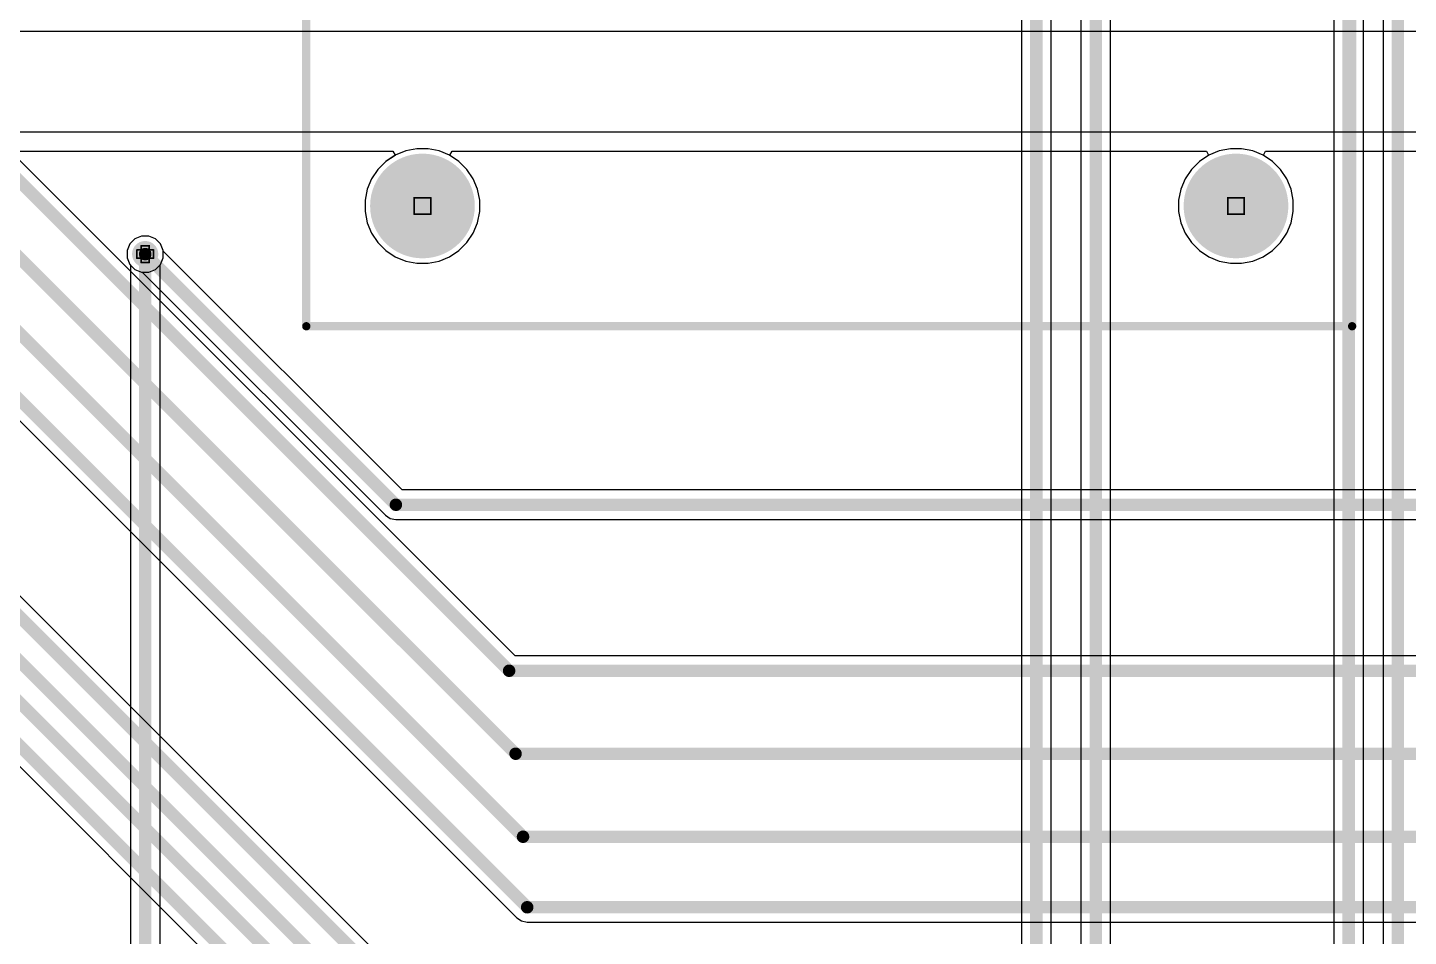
# Model space of a CAD drawing. Header units: inches. Extents: x -7 to 5163, y -3 to 5149.
# Drawn here: x 125.84 to 168.09, y 53.59 to 81.41 of the extents above; entities that cross this region are included whole.
import ezdxf

# ---------------------------------------------------------------- set-up
doc = ezdxf.new("R2010")
doc.units = ezdxf.units.IN
for name, color, linetype in [('Bottom Layer', 5, 'Continuous'), ('Bottom Solder', 6, 'Continuous'), ('Drill Drawing', 1, 'Continuous'), ('GND', 76, 'Continuous'), ('Multi-Layer', 9, 'Continuous'), ('Pad Holes', 156, 'Continuous'), ('PWR', 16, 'Continuous'), ('Top Layer', 1, 'Continuous'), ('Top Overlay', 2, 'Continuous'), ('Top Solder', 216, 'Continuous'), ('Via Holes', 16, 'Continuous')]:
    doc.layers.add(name, color=color, linetype=linetype)

msp = doc.modelspace()

# ---------------------------------------------------------------- hatches: boundary and pattern name
at = {"layer": 'Bottom Layer'}
h = msp.add_hatch(color=5, dxfattribs=at)
edge = h.paths.add_edge_path()
edge.add_arc((137.922, 75.946), 1.5, 0, 360)
h = msp.add_hatch(color=5, dxfattribs=at)
edge = h.paths.add_edge_path()
edge.add_arc((162.814, 75.946), 1.5, 0, 360)
h = msp.add_hatch(color=5, dxfattribs=at)
edge = h.paths.add_edge_path()
edge.add_arc((129.438, 74.473), 0.3, 0, 360)
at = {"layer": 'Bottom Solder'}
h = msp.add_hatch(color=6, dxfattribs=at)
edge = h.paths.add_edge_path()
edge.add_arc((137.922, 75.946), 1.602, 0, 360)
h = msp.add_hatch(color=6, dxfattribs=at)
edge = h.paths.add_edge_path()
edge.add_arc((162.814, 75.946), 1.602, 0, 360)
h = msp.add_hatch(color=6, dxfattribs=at)
edge = h.paths.add_edge_path()
edge.add_arc((129.438, 74.473), 0.402, 0, 360)
at = {"layer": 'GND'}
h = msp.add_hatch(color=76, dxfattribs=at)
edge = h.paths.add_edge_path()
edge.add_arc((137.922, 75.946), 1.5, 0, 360)
h = msp.add_hatch(color=76, dxfattribs=at)
edge = h.paths.add_edge_path()
edge.add_arc((162.814, 75.946), 1.5, 0, 360)
h = msp.add_hatch(color=76, dxfattribs=at)
edge = h.paths.add_edge_path()
edge.add_arc((129.438, 74.473), 0.3, 0, 360)
at = {"layer": 'Multi-Layer'}
h = msp.add_hatch(color=9, dxfattribs=at)
edge = h.paths.add_edge_path()
edge.add_arc((137.922, 75.946), 1.5, 0, 360)
h = msp.add_hatch(color=9, dxfattribs=at)
edge = h.paths.add_edge_path()
edge.add_arc((162.814, 75.946), 1.5, 0, 360)
at = {"layer": 'Pad Holes'}
h = msp.add_hatch(color=7, dxfattribs=at)
edge = h.paths.add_edge_path()
edge.add_arc((137.922, 75.946), 1.5, 0, 360)
h = msp.add_hatch(color=7, dxfattribs=at)
edge = h.paths.add_edge_path()
edge.add_arc((162.814, 75.946), 1.5, 0, 360)
at = {"layer": 'PWR'}
h = msp.add_hatch(color=16, dxfattribs=at)
edge = h.paths.add_edge_path()
edge.add_arc((137.922, 75.946), 1.5, 0, 360)
h = msp.add_hatch(color=16, dxfattribs=at)
edge = h.paths.add_edge_path()
edge.add_arc((162.814, 75.946), 1.5, 0, 360)
h = msp.add_hatch(color=16, dxfattribs=at)
edge = h.paths.add_edge_path()
edge.add_arc((129.438, 74.473), 0.3, 0, 360)
at = {"layer": 'Top Layer'}
h = msp.add_hatch(color=1, dxfattribs=at)
edge = h.paths.add_edge_path()
edge.add_arc((137.922, 75.946), 1.5, 0, 360)
h = msp.add_hatch(color=1, dxfattribs=at)
edge = h.paths.add_edge_path()
edge.add_arc((162.814, 75.946), 1.5, 0, 360)
h = msp.add_hatch(color=1, dxfattribs=at)
edge = h.paths.add_edge_path()
edge.add_arc((129.438, 74.473), 0.3, 0, 360)
at = {"layer": 'Top Solder'}
h = msp.add_hatch(color=216, dxfattribs=at)
edge = h.paths.add_edge_path()
edge.add_arc((137.922, 75.946), 1.602, 0, 360)
h = msp.add_hatch(color=216, dxfattribs=at)
edge = h.paths.add_edge_path()
edge.add_arc((162.814, 75.946), 1.602, 0, 360)
h = msp.add_hatch(color=216, dxfattribs=at)
edge = h.paths.add_edge_path()
edge.add_arc((129.438, 74.473), 0.402, 0, 360)
at = {"layer": 'Via Holes'}
h = msp.add_hatch(color=7, dxfattribs=at)
edge = h.paths.add_edge_path()
edge.add_arc((129.438, 74.473), 0.15, 0, 360)

# ---------------------------------------------------------------- linework, layer by layer
at = {"layer": 'Bottom Layer'}
for p, q in [((167.314, 105.932), (167.314, 36.652)), ((165.808, 104.579), (165.808, 35.287)), ((166.715, 35.475), (166.715, 104.767)), ((158.069, 103.088), (158.069, 40.486)), ((158.976, 40.674), (158.976, 103.275)), ((156.252, 102.011), (156.252, 39.763)), ((157.159, 39.951), (157.159, 102.199)), ((137.091, 77.5), (136.804, 77.308)), ((137.41, 77.633), (137.091, 77.5)), ((137.749, 77.7), (137.41, 77.633)), ((138.095, 77.7), (137.749, 77.7)), ((138.434, 77.633), (138.095, 77.7)), ((138.753, 77.5), (138.434, 77.633)), ((139.04, 77.308), (138.753, 77.5)), ((161.983, 77.5), (161.696, 77.308)), ((162.302, 77.633), (161.983, 77.5)), ((162.641, 77.7), (162.302, 77.633)), ((162.987, 77.7), (162.641, 77.7)), ((163.326, 77.633), (162.987, 77.7)), ((163.645, 77.5), (163.326, 77.633)), ((163.932, 77.308), (163.645, 77.5)), ((136.56, 77.064), (136.368, 76.777)), ((136.804, 77.308), (136.56, 77.064)), ((139.284, 77.064), (139.04, 77.308)), ((139.476, 76.777), (139.284, 77.064)), ((161.452, 77.064), (161.26, 76.777)), ((161.696, 77.308), (161.452, 77.064)), ((164.176, 77.064), (163.932, 77.308)), ((164.368, 76.777), (164.176, 77.064)), ((136.368, 76.777), (136.235, 76.458)), ((139.609, 76.458), (139.476, 76.777)), ((161.26, 76.777), (161.127, 76.458)), ((164.501, 76.458), (164.368, 76.777)), ((136.235, 76.458), (136.168, 76.119)), ((136.168, 76.119), (136.168, 75.773)), ((139.676, 76.119), (139.609, 76.458)), ((139.676, 75.773), (139.676, 76.119)), ((161.127, 76.458), (161.06, 76.119)), ((161.06, 76.119), (161.06, 75.773)), ((164.568, 76.119), (164.501, 76.458)), ((164.568, 75.773), (164.568, 76.119)), ((136.168, 75.773), (136.235, 75.434)), ((139.609, 75.434), (139.676, 75.773)), ((161.06, 75.773), (161.127, 75.434)), ((164.501, 75.434), (164.568, 75.773)), ((136.235, 75.434), (136.368, 75.115)), ((139.476, 75.115), (139.609, 75.434)), ((161.127, 75.434), (161.26, 75.115)), ((164.368, 75.115), (164.501, 75.434)), ((128.969, 74.787), (128.884, 74.583)), ((129.125, 74.942), (128.969, 74.787)), ((129.328, 75.027), (129.125, 74.942)), ((129.549, 75.027), (129.328, 75.027)), ((129.752, 74.942), (129.549, 75.027)), ((129.908, 74.787), (129.752, 74.942)), ((129.992, 74.583), (129.908, 74.787)), ((136.368, 75.115), (136.56, 74.828)), ((136.56, 74.828), (136.804, 74.584)), ((139.04, 74.584), (139.284, 74.828)), ((139.284, 74.828), (139.476, 75.115)), ((161.26, 75.115), (161.452, 74.828)), ((161.452, 74.828), (161.696, 74.584)), ((163.932, 74.584), (164.176, 74.828)), ((164.176, 74.828), (164.368, 75.115)), ((128.884, 74.583), (128.884, 74.363)), ((128.884, 74.363), (128.969, 74.159)), ((129.908, 74.159), (129.992, 74.363)), ((129.992, 74.363), (129.992, 74.583)), ((136.804, 74.584), (137.091, 74.392)), ((137.091, 74.392), (137.41, 74.259)), ((138.434, 74.259), (138.753, 74.392)), ((138.753, 74.392), (139.04, 74.584)), ((161.696, 74.584), (161.983, 74.392)), ((161.983, 74.392), (162.302, 74.259)), ((163.326, 74.259), (163.645, 74.392)), ((163.645, 74.392), (163.932, 74.584)), ((128.969, 74.159), (128.985, 74.143)), ((128.985, 74.143), (128.985, 43.312)), ((129.892, 74.143), (129.908, 74.159)), ((129.892, 43.312), (129.892, 74.143)), ((137.41, 74.259), (137.749, 74.192)), ((137.749, 74.192), (138.095, 74.192)), ((138.095, 74.192), (138.434, 74.259)), ((162.302, 74.259), (162.641, 74.192)), ((162.641, 74.192), (162.987, 74.192)), ((162.987, 74.192), (163.326, 74.259))]:
    msp.add_line(p, q, dxfattribs=at)
for points in [[(167.767, 36.322, 0.381, 0.381, 0), (167.767, 106.119, 0.381, 0.381, 0)], [(166.262, 35.287, 0.381, 0.381, 0), (166.262, 104.767, 0.381, 0.381, 0)], [(158.523, 40.486, 0.381, 0.381, 0), (158.523, 103.275, 0.381, 0.381, 0)], [(156.706, 39.763, 0.381, 0.381, 0), (156.706, 102.199, 0.381, 0.381, 0)], [(129.438, 42.982, 0.381, 0.381, 0), (129.438, 74.473, 0.381, 0.381, 0)]]:
    msp.add_lwpolyline(points, format="xyseb", dxfattribs=at)
msp.add_lwpolyline([(129.343, 74.473, 0.191, 0.191, 1), (129.534, 74.473, 0.191, 0.191, 1)], format="xyseb", close=True, dxfattribs=at)
at = {"layer": 'Drill Drawing'}
for points in [[(137.668, 76.2, 0.0508, 0.0508, 0), (138.176, 76.2, 0.0508, 0.0508, 0)], [(137.668, 75.692, 0.0508, 0.0508, 0), (137.668, 76.2, 0.0508, 0.0508, 0)], [(138.176, 75.692, 0.0508, 0.0508, 0), (138.176, 76.2, 0.0508, 0.0508, 0)], [(162.56, 76.2, 0.0508, 0.0508, 0), (163.068, 76.2, 0.0508, 0.0508, 0)], [(162.56, 75.692, 0.0508, 0.0508, 0), (162.56, 76.2, 0.0508, 0.0508, 0)], [(163.068, 75.692, 0.0508, 0.0508, 0), (163.068, 76.2, 0.0508, 0.0508, 0)], [(137.668, 75.692, 0.0508, 0.0508, 0), (138.176, 75.692, 0.0508, 0.0508, 0)], [(162.56, 75.692, 0.0508, 0.0508, 0), (163.068, 75.692, 0.0508, 0.0508, 0)], [(129.184, 74.346, 0.0508, 0.0508, 0), (129.184, 74.6, 0.0508, 0.0508, 0)], [(129.184, 74.6, 0.0508, 0.0508, 0), (129.311, 74.6, 0.0508, 0.0508, 0)], [(129.184, 74.346, 0.0508, 0.0508, 0), (129.311, 74.346, 0.0508, 0.0508, 0)], [(129.286, 74.397, 0.0508, 0.0508, 0), (129.286, 74.549, 0.0508, 0.0508, 0)], [(129.286, 74.549, 0.0508, 0.0508, 0), (129.362, 74.549, 0.0508, 0.0508, 0)], [(129.286, 74.397, 0.0508, 0.0508, 0), (129.362, 74.397, 0.0508, 0.0508, 0)], [(129.311, 74.6, 0.0508, 0.0508, 0), (129.311, 74.727, 0.0508, 0.0508, 0)], [(129.311, 74.727, 0.0508, 0.0508, 0), (129.565, 74.727, 0.0508, 0.0508, 0)], [(129.311, 74.219, 0.0508, 0.0508, 0), (129.311, 74.346, 0.0508, 0.0508, 0)], [(129.362, 74.549, 0.0508, 0.0508, 0), (129.362, 74.625, 0.0508, 0.0508, 0)], [(129.362, 74.625, 0.0508, 0.0508, 0), (129.515, 74.625, 0.0508, 0.0508, 0)], [(129.362, 74.32, 0.0508, 0.0508, 0), (129.362, 74.397, 0.0508, 0.0508, 0)], [(129.515, 74.549, 0.0508, 0.0508, 0), (129.515, 74.625, 0.0508, 0.0508, 0)], [(129.515, 74.549, 0.0508, 0.0508, 0), (129.591, 74.549, 0.0508, 0.0508, 0)], [(129.515, 74.397, 0.0508, 0.0508, 0), (129.591, 74.397, 0.0508, 0.0508, 0)], [(129.515, 74.32, 0.0508, 0.0508, 0), (129.515, 74.397, 0.0508, 0.0508, 0)], [(129.565, 74.6, 0.0508, 0.0508, 0), (129.565, 74.727, 0.0508, 0.0508, 0)], [(129.565, 74.6, 0.0508, 0.0508, 0), (129.692, 74.6, 0.0508, 0.0508, 0)], [(129.565, 74.346, 0.0508, 0.0508, 0), (129.692, 74.346, 0.0508, 0.0508, 0)], [(129.565, 74.219, 0.0508, 0.0508, 0), (129.565, 74.346, 0.0508, 0.0508, 0)], [(129.591, 74.397, 0.0508, 0.0508, 0), (129.591, 74.549, 0.0508, 0.0508, 0)], [(129.692, 74.346, 0.0508, 0.0508, 0), (129.692, 74.6, 0.0508, 0.0508, 0)], [(129.311, 74.219, 0.0508, 0.0508, 0), (129.565, 74.219, 0.0508, 0.0508, 0)], [(129.362, 74.32, 0.0508, 0.0508, 0), (129.515, 74.32, 0.0508, 0.0508, 0)]]:
    msp.add_lwpolyline(points, format="xyseb", dxfattribs=at)
for points in [[(137.655, 76.2, 0.0254, 0.0254, 1), (137.681, 76.2, 0.0254, 0.0254, 1)], [(137.655, 76.2, 0.0254, 0.0254, 1), (137.681, 76.2, 0.0254, 0.0254, 1)], [(138.163, 76.2, 0.0254, 0.0254, 1), (138.189, 76.2, 0.0254, 0.0254, 1)], [(138.163, 76.2, 0.0254, 0.0254, 1), (138.189, 76.2, 0.0254, 0.0254, 1)], [(162.547, 76.2, 0.0254, 0.0254, 1), (162.573, 76.2, 0.0254, 0.0254, 1)], [(162.547, 76.2, 0.0254, 0.0254, 1), (162.573, 76.2, 0.0254, 0.0254, 1)], [(163.055, 76.2, 0.0254, 0.0254, 1), (163.081, 76.2, 0.0254, 0.0254, 1)], [(163.055, 76.2, 0.0254, 0.0254, 1), (163.081, 76.2, 0.0254, 0.0254, 1)], [(137.655, 75.692, 0.0254, 0.0254, 1), (137.681, 75.692, 0.0254, 0.0254, 1)], [(137.655, 75.692, 0.0254, 0.0254, 1), (137.681, 75.692, 0.0254, 0.0254, 1)], [(138.163, 75.692, 0.0254, 0.0254, 1), (138.189, 75.692, 0.0254, 0.0254, 1)], [(138.163, 75.692, 0.0254, 0.0254, 1), (138.189, 75.692, 0.0254, 0.0254, 1)], [(162.547, 75.692, 0.0254, 0.0254, 1), (162.573, 75.692, 0.0254, 0.0254, 1)], [(162.547, 75.692, 0.0254, 0.0254, 1), (162.573, 75.692, 0.0254, 0.0254, 1)], [(163.055, 75.692, 0.0254, 0.0254, 1), (163.081, 75.692, 0.0254, 0.0254, 1)], [(163.055, 75.692, 0.0254, 0.0254, 1), (163.081, 75.692, 0.0254, 0.0254, 1)], [(129.172, 74.6, 0.0254, 0.0254, 1), (129.197, 74.6, 0.0254, 0.0254, 1)], [(129.172, 74.6, 0.0254, 0.0254, 1), (129.197, 74.6, 0.0254, 0.0254, 1)], [(129.172, 74.346, 0.0254, 0.0254, 1), (129.197, 74.346, 0.0254, 0.0254, 1)], [(129.172, 74.346, 0.0254, 0.0254, 1), (129.197, 74.346, 0.0254, 0.0254, 1)], [(129.273, 74.549, 0.0254, 0.0254, 1), (129.299, 74.549, 0.0254, 0.0254, 1)], [(129.273, 74.549, 0.0254, 0.0254, 1), (129.299, 74.549, 0.0254, 0.0254, 1)], [(129.273, 74.397, 0.0254, 0.0254, 1), (129.299, 74.397, 0.0254, 0.0254, 1)], [(129.273, 74.397, 0.0254, 0.0254, 1), (129.299, 74.397, 0.0254, 0.0254, 1)], [(129.299, 74.727, 0.0254, 0.0254, 1), (129.324, 74.727, 0.0254, 0.0254, 1)], [(129.299, 74.727, 0.0254, 0.0254, 1), (129.324, 74.727, 0.0254, 0.0254, 1)], [(129.299, 74.6, 0.0254, 0.0254, 1), (129.324, 74.6, 0.0254, 0.0254, 1)], [(129.299, 74.6, 0.0254, 0.0254, 1), (129.324, 74.6, 0.0254, 0.0254, 1)], [(129.299, 74.346, 0.0254, 0.0254, 1), (129.324, 74.346, 0.0254, 0.0254, 1)], [(129.299, 74.346, 0.0254, 0.0254, 1), (129.324, 74.346, 0.0254, 0.0254, 1)], [(129.35, 74.625, 0.0254, 0.0254, 1), (129.375, 74.625, 0.0254, 0.0254, 1)], [(129.35, 74.625, 0.0254, 0.0254, 1), (129.375, 74.625, 0.0254, 0.0254, 1)], [(129.35, 74.549, 0.0254, 0.0254, 1), (129.375, 74.549, 0.0254, 0.0254, 1)], [(129.35, 74.549, 0.0254, 0.0254, 1), (129.375, 74.549, 0.0254, 0.0254, 1)], [(129.35, 74.397, 0.0254, 0.0254, 1), (129.375, 74.397, 0.0254, 0.0254, 1)], [(129.35, 74.397, 0.0254, 0.0254, 1), (129.375, 74.397, 0.0254, 0.0254, 1)], [(129.502, 74.625, 0.0254, 0.0254, 1), (129.527, 74.625, 0.0254, 0.0254, 1)], [(129.502, 74.625, 0.0254, 0.0254, 1), (129.527, 74.625, 0.0254, 0.0254, 1)], [(129.502, 74.549, 0.0254, 0.0254, 1), (129.527, 74.549, 0.0254, 0.0254, 1)], [(129.502, 74.549, 0.0254, 0.0254, 1), (129.527, 74.549, 0.0254, 0.0254, 1)], [(129.502, 74.397, 0.0254, 0.0254, 1), (129.527, 74.397, 0.0254, 0.0254, 1)], [(129.502, 74.397, 0.0254, 0.0254, 1), (129.527, 74.397, 0.0254, 0.0254, 1)], [(129.553, 74.727, 0.0254, 0.0254, 1), (129.578, 74.727, 0.0254, 0.0254, 1)], [(129.553, 74.727, 0.0254, 0.0254, 1), (129.578, 74.727, 0.0254, 0.0254, 1)], [(129.553, 74.6, 0.0254, 0.0254, 1), (129.578, 74.6, 0.0254, 0.0254, 1)], [(129.553, 74.6, 0.0254, 0.0254, 1), (129.578, 74.6, 0.0254, 0.0254, 1)], [(129.553, 74.346, 0.0254, 0.0254, 1), (129.578, 74.346, 0.0254, 0.0254, 1)], [(129.553, 74.346, 0.0254, 0.0254, 1), (129.578, 74.346, 0.0254, 0.0254, 1)], [(129.578, 74.549, 0.0254, 0.0254, 1), (129.603, 74.549, 0.0254, 0.0254, 1)], [(129.578, 74.549, 0.0254, 0.0254, 1), (129.603, 74.549, 0.0254, 0.0254, 1)], [(129.578, 74.397, 0.0254, 0.0254, 1), (129.603, 74.397, 0.0254, 0.0254, 1)], [(129.578, 74.397, 0.0254, 0.0254, 1), (129.603, 74.397, 0.0254, 0.0254, 1)], [(129.68, 74.6, 0.0254, 0.0254, 1), (129.705, 74.6, 0.0254, 0.0254, 1)], [(129.68, 74.6, 0.0254, 0.0254, 1), (129.705, 74.6, 0.0254, 0.0254, 1)], [(129.68, 74.346, 0.0254, 0.0254, 1), (129.705, 74.346, 0.0254, 0.0254, 1)], [(129.68, 74.346, 0.0254, 0.0254, 1), (129.705, 74.346, 0.0254, 0.0254, 1)], [(129.299, 74.219, 0.0254, 0.0254, 1), (129.324, 74.219, 0.0254, 0.0254, 1)], [(129.299, 74.219, 0.0254, 0.0254, 1), (129.324, 74.219, 0.0254, 0.0254, 1)], [(129.35, 74.32, 0.0254, 0.0254, 1), (129.375, 74.32, 0.0254, 0.0254, 1)], [(129.35, 74.32, 0.0254, 0.0254, 1), (129.375, 74.32, 0.0254, 0.0254, 1)], [(129.502, 74.32, 0.0254, 0.0254, 1), (129.527, 74.32, 0.0254, 0.0254, 1)], [(129.502, 74.32, 0.0254, 0.0254, 1), (129.527, 74.32, 0.0254, 0.0254, 1)], [(129.553, 74.219, 0.0254, 0.0254, 1), (129.578, 74.219, 0.0254, 0.0254, 1)], [(129.553, 74.219, 0.0254, 0.0254, 1), (129.578, 74.219, 0.0254, 0.0254, 1)]]:
    msp.add_lwpolyline(points, format="xyseb", close=True, dxfattribs=at)
at = {"layer": 'GND'}
for p, q in [((137.091, 77.5), (136.804, 77.308)), ((137.41, 77.633), (137.091, 77.5)), ((137.749, 77.7), (137.41, 77.633)), ((138.095, 77.7), (137.749, 77.7)), ((138.434, 77.633), (138.095, 77.7)), ((138.753, 77.5), (138.434, 77.633)), ((139.04, 77.308), (138.753, 77.5)), ((161.983, 77.5), (161.696, 77.308)), ((162.302, 77.633), (161.983, 77.5)), ((162.641, 77.7), (162.302, 77.633)), ((162.987, 77.7), (162.641, 77.7)), ((163.326, 77.633), (162.987, 77.7)), ((163.645, 77.5), (163.326, 77.633)), ((163.932, 77.308), (163.645, 77.5)), ((136.56, 77.064), (136.368, 76.777)), ((136.804, 77.308), (136.56, 77.064)), ((139.284, 77.064), (139.04, 77.308)), ((139.476, 76.777), (139.284, 77.064)), ((161.452, 77.064), (161.26, 76.777)), ((161.696, 77.308), (161.452, 77.064)), ((164.176, 77.064), (163.932, 77.308)), ((164.368, 76.777), (164.176, 77.064)), ((136.368, 76.777), (136.235, 76.458)), ((139.609, 76.458), (139.476, 76.777)), ((161.26, 76.777), (161.127, 76.458)), ((164.501, 76.458), (164.368, 76.777)), ((136.235, 76.458), (136.168, 76.119)), ((136.168, 76.119), (136.168, 75.773)), ((139.676, 76.119), (139.609, 76.458)), ((139.676, 75.773), (139.676, 76.119)), ((161.127, 76.458), (161.06, 76.119)), ((161.06, 76.119), (161.06, 75.773)), ((164.568, 76.119), (164.501, 76.458)), ((164.568, 75.773), (164.568, 76.119)), ((136.168, 75.773), (136.235, 75.434)), ((139.609, 75.434), (139.676, 75.773)), ((161.06, 75.773), (161.127, 75.434)), ((164.501, 75.434), (164.568, 75.773)), ((136.235, 75.434), (136.368, 75.115)), ((139.476, 75.115), (139.609, 75.434)), ((161.127, 75.434), (161.26, 75.115)), ((164.368, 75.115), (164.501, 75.434)), ((128.969, 74.787), (128.884, 74.583)), ((129.125, 74.942), (128.969, 74.787)), ((129.328, 75.027), (129.125, 74.942)), ((129.549, 75.027), (129.328, 75.027)), ((129.752, 74.942), (129.549, 75.027)), ((129.908, 74.787), (129.752, 74.942)), ((129.992, 74.583), (129.908, 74.787)), ((136.368, 75.115), (136.56, 74.828)), ((136.56, 74.828), (136.804, 74.584)), ((139.04, 74.584), (139.284, 74.828)), ((139.284, 74.828), (139.476, 75.115)), ((161.26, 75.115), (161.452, 74.828)), ((161.452, 74.828), (161.696, 74.584)), ((163.932, 74.584), (164.176, 74.828)), ((164.176, 74.828), (164.368, 75.115)), ((128.884, 74.583), (128.884, 74.363)), ((128.884, 74.363), (128.969, 74.159)), ((129.908, 74.159), (129.992, 74.363)), ((129.992, 74.363), (129.992, 74.583)), ((136.804, 74.584), (137.091, 74.392)), ((137.091, 74.392), (137.41, 74.259)), ((138.434, 74.259), (138.753, 74.392)), ((138.753, 74.392), (139.04, 74.584)), ((161.696, 74.584), (161.983, 74.392)), ((161.983, 74.392), (162.302, 74.259)), ((163.326, 74.259), (163.645, 74.392)), ((163.645, 74.392), (163.932, 74.584)), ((128.969, 74.159), (129.125, 74.003)), ((129.125, 74.003), (129.328, 73.919)), ((129.549, 73.919), (129.752, 74.003)), ((129.752, 74.003), (129.908, 74.159)), ((137.41, 74.259), (137.749, 74.192)), ((137.749, 74.192), (138.095, 74.192)), ((138.095, 74.192), (138.434, 74.259)), ((162.302, 74.259), (162.641, 74.192)), ((162.641, 74.192), (162.987, 74.192)), ((162.987, 74.192), (163.326, 74.259)), ((129.328, 73.919), (129.549, 73.919))]:
    msp.add_line(p, q, dxfattribs=at)
at = {"layer": 'PWR'}
for p, q in [((185.598, 78.207), (91.063, 78.207)), ((91.063, 77.622), (137.015, 77.622)), ((137.084, 77.495), (136.804, 77.308)), ((137.015, 77.622), (137.085, 77.503)), ((137.085, 77.503), (137.084, 77.495)), ((138.759, 77.503), (138.829, 77.622)), ((138.76, 77.495), (138.759, 77.503)), ((139.04, 77.308), (138.76, 77.495)), ((138.829, 77.622), (161.907, 77.622)), ((161.976, 77.495), (161.696, 77.308)), ((161.907, 77.622), (161.977, 77.503)), ((161.977, 77.503), (161.976, 77.495)), ((163.651, 77.503), (163.721, 77.622)), ((163.652, 77.495), (163.651, 77.503)), ((163.932, 77.308), (163.652, 77.495)), ((163.721, 77.622), (184.912, 77.622)), ((136.56, 77.064), (136.368, 76.777)), ((136.804, 77.308), (136.56, 77.064)), ((139.284, 77.064), (139.04, 77.308)), ((139.476, 76.777), (139.284, 77.064)), ((161.452, 77.064), (161.26, 76.777)), ((161.696, 77.308), (161.452, 77.064)), ((164.176, 77.064), (163.932, 77.308)), ((164.368, 76.777), (164.176, 77.064)), ((136.368, 76.777), (136.235, 76.458)), ((139.609, 76.458), (139.476, 76.777)), ((161.26, 76.777), (161.127, 76.458)), ((164.501, 76.458), (164.368, 76.777)), ((136.235, 76.458), (136.168, 76.119)), ((136.168, 76.119), (136.168, 75.773)), ((139.676, 76.119), (139.609, 76.458)), ((139.676, 75.773), (139.676, 76.119)), ((161.127, 76.458), (161.06, 76.119)), ((161.06, 76.119), (161.06, 75.773)), ((164.568, 76.119), (164.501, 76.458)), ((164.568, 75.773), (164.568, 76.119)), ((136.168, 75.773), (136.235, 75.434)), ((139.609, 75.434), (139.676, 75.773)), ((161.06, 75.773), (161.127, 75.434)), ((164.501, 75.434), (164.568, 75.773)), ((136.235, 75.434), (136.368, 75.115)), ((139.476, 75.115), (139.609, 75.434)), ((161.127, 75.434), (161.26, 75.115)), ((164.368, 75.115), (164.501, 75.434)), ((128.969, 74.787), (128.884, 74.583)), ((129.125, 74.942), (128.969, 74.787)), ((129.328, 75.027), (129.125, 74.942)), ((129.549, 75.027), (129.328, 75.027)), ((129.752, 74.942), (129.549, 75.027)), ((129.908, 74.787), (129.752, 74.942)), ((129.992, 74.583), (129.908, 74.787)), ((136.368, 75.115), (136.56, 74.828)), ((136.56, 74.828), (136.804, 74.584)), ((139.04, 74.584), (139.284, 74.828)), ((139.284, 74.828), (139.476, 75.115)), ((161.26, 75.115), (161.452, 74.828)), ((161.452, 74.828), (161.696, 74.584)), ((163.932, 74.584), (164.176, 74.828)), ((164.176, 74.828), (164.368, 75.115)), ((128.884, 74.583), (128.884, 74.363)), ((128.884, 74.363), (128.969, 74.159)), ((129.908, 74.159), (129.992, 74.363)), ((129.992, 74.363), (129.992, 74.583)), ((136.804, 74.584), (137.091, 74.392)), ((137.091, 74.392), (137.41, 74.259)), ((138.434, 74.259), (138.753, 74.392)), ((138.753, 74.392), (139.04, 74.584)), ((161.696, 74.584), (161.983, 74.392)), ((161.983, 74.392), (162.302, 74.259)), ((163.326, 74.259), (163.645, 74.392)), ((163.645, 74.392), (163.932, 74.584)), ((128.969, 74.159), (129.125, 74.003)), ((129.125, 74.003), (129.328, 73.919)), ((129.549, 73.919), (129.752, 74.003)), ((129.752, 74.003), (129.908, 74.159)), ((137.41, 74.259), (137.749, 74.192)), ((137.749, 74.192), (138.095, 74.192)), ((138.095, 74.192), (138.434, 74.259)), ((162.302, 74.259), (162.641, 74.192)), ((162.641, 74.192), (162.987, 74.192)), ((162.987, 74.192), (163.326, 74.259)), ((129.328, 73.919), (129.549, 73.919))]:
    msp.add_line(p, q, dxfattribs=at)
at = {"layer": 'Top Layer'}
for p, q in [((83.826, 81.301), (184.585, 81.301)), ((140.761, 62.175), (122.769, 80.168)), ((137.091, 77.5), (136.804, 77.308)), ((137.41, 77.633), (137.091, 77.5)), ((137.749, 77.7), (137.41, 77.633)), ((138.095, 77.7), (137.749, 77.7)), ((138.434, 77.633), (138.095, 77.7)), ((138.753, 77.5), (138.434, 77.633)), ((139.04, 77.308), (138.753, 77.5)), ((161.983, 77.5), (161.696, 77.308)), ((162.302, 77.633), (161.983, 77.5)), ((162.641, 77.7), (162.302, 77.633)), ((162.987, 77.7), (162.641, 77.7)), ((163.326, 77.633), (162.987, 77.7)), ((163.645, 77.5), (163.326, 77.633)), ((163.932, 77.308), (163.645, 77.5)), ((136.56, 77.064), (136.368, 76.777)), ((136.804, 77.308), (136.56, 77.064)), ((139.284, 77.064), (139.04, 77.308)), ((139.476, 76.777), (139.284, 77.064)), ((161.452, 77.064), (161.26, 76.777)), ((161.696, 77.308), (161.452, 77.064)), ((164.176, 77.064), (163.932, 77.308)), ((164.368, 76.777), (164.176, 77.064)), ((136.368, 76.777), (136.235, 76.458)), ((139.609, 76.458), (139.476, 76.777)), ((161.26, 76.777), (161.127, 76.458)), ((164.501, 76.458), (164.368, 76.777)), ((136.235, 76.458), (136.168, 76.119)), ((136.168, 76.119), (136.168, 75.773)), ((139.676, 76.119), (139.609, 76.458)), ((139.676, 75.773), (139.676, 76.119)), ((161.127, 76.458), (161.06, 76.119)), ((161.06, 76.119), (161.06, 75.773)), ((164.568, 76.119), (164.501, 76.458)), ((164.568, 75.773), (164.568, 76.119)), ((136.168, 75.773), (136.235, 75.434)), ((139.609, 75.434), (139.676, 75.773)), ((161.06, 75.773), (161.127, 75.434)), ((164.501, 75.434), (164.568, 75.773)), ((136.235, 75.434), (136.368, 75.115)), ((139.476, 75.115), (139.609, 75.434)), ((161.127, 75.434), (161.26, 75.115)), ((164.368, 75.115), (164.501, 75.434)), ((120.051, 74.918), (140.806, 54.163)), ((128.969, 74.787), (128.884, 74.583)), ((129.125, 74.942), (128.969, 74.787)), ((129.328, 75.027), (129.125, 74.942)), ((129.549, 75.027), (129.328, 75.027)), ((129.752, 74.942), (129.549, 75.027)), ((129.908, 74.787), (129.752, 74.942)), ((129.992, 74.583), (129.908, 74.787)), ((136.368, 75.115), (136.56, 74.828)), ((136.56, 74.828), (136.804, 74.584)), ((139.04, 74.584), (139.284, 74.828)), ((139.284, 74.828), (139.476, 75.115)), ((161.26, 75.115), (161.452, 74.828)), ((161.452, 74.828), (161.696, 74.584)), ((163.932, 74.584), (164.176, 74.828)), ((164.176, 74.828), (164.368, 75.115)), ((128.884, 74.583), (128.884, 74.363)), ((128.884, 74.363), (128.969, 74.159)), ((129.992, 74.56), (129.992, 74.583)), ((137.297, 67.255), (129.992, 74.56)), ((136.804, 74.584), (137.091, 74.392)), ((137.091, 74.392), (137.41, 74.259)), ((138.434, 74.259), (138.753, 74.392)), ((138.753, 74.392), (139.04, 74.584)), ((161.696, 74.584), (161.983, 74.392)), ((161.983, 74.392), (162.302, 74.259)), ((163.326, 74.259), (163.645, 74.392)), ((163.645, 74.392), (163.932, 74.584)), ((128.969, 74.159), (129.125, 74.003)), ((129.125, 74.003), (129.328, 73.919)), ((137.41, 74.259), (137.749, 74.192)), ((137.749, 74.192), (138.095, 74.192)), ((138.095, 74.192), (138.434, 74.259)), ((162.302, 74.259), (162.641, 74.192)), ((162.641, 74.192), (162.987, 74.192)), ((162.987, 74.192), (163.326, 74.259)), ((129.328, 73.919), (129.351, 73.919)), ((129.351, 73.919), (136.789, 66.482)), ((178.189, 67.255), (137.297, 67.255)), ((138.622, 50.995), (123.284, 66.333)), ((136.789, 66.482), (136.936, 66.383)), ((136.936, 66.383), (137.109, 66.349)), ((137.109, 66.349), (137.109, 66.349)), ((137.109, 66.349), (178.189, 66.349)), ((121.169, 63.218), (136.431, 47.956)), ((178.189, 62.175), (140.761, 62.175)), ((140.806, 54.163), (140.806, 54.163)), ((140.806, 54.163), (140.953, 54.064)), ((140.953, 54.064), (141.127, 54.03)), ((141.127, 54.03), (174.717, 54.03))]:
    msp.add_line(p, q, dxfattribs=at)
for points in [[(122.448, 79.847, 0.381, 0.381, 0), (140.573, 61.722, 0.381, 0.381, 0)], [(121.61, 78.343, 0.381, 0.381, 0), (140.771, 59.182, 0.381, 0.381, 0)], [(120.767, 76.875, 0.381, 0.381, 0), (141, 56.642, 0.381, 0.381, 0)], [(120.239, 75.371, 0.381, 0.381, 0), (141.127, 54.483, 0.381, 0.381, 0)], [(129.438, 74.473, 0.381, 0.381, 0), (137.109, 66.802, 0.381, 0.381, 0)], [(137.109, 66.802, 0.381, 0.381, 0), (180.442, 66.802, 0.381, 0.381, 0)], [(122.963, 66.012, 0.381, 0.381, 0), (138.434, 50.542, 0.381, 0.381, 0)], [(122.355, 65.254, 0.381, 0.381, 0), (137.833, 49.776, 0.381, 0.381, 0)], [(121.889, 64.459, 0.381, 0.381, 0), (137.315, 49.032, 0.381, 0.381, 0)], [(121.357, 63.671, 0.381, 0.381, 0), (136.751, 48.276, 0.381, 0.381, 0)], [(140.573, 61.722, 0.381, 0.381, 0), (180.442, 61.722, 0.381, 0.381, 0)], [(140.771, 59.182, 0.381, 0.381, 0), (180.442, 59.182, 0.381, 0.381, 0)], [(141, 56.642, 0.381, 0.381, 0), (180.442, 56.642, 0.381, 0.381, 0)], [(141.127, 54.483, 0.381, 0.381, 0), (174.904, 54.483, 0.381, 0.381, 0)]]:
    msp.add_lwpolyline(points, format="xyseb", dxfattribs=at)
for points in [[(129.343, 74.473, 0.191, 0.191, 1), (129.534, 74.473, 0.191, 0.191, 1)], [(137.014, 66.802, 0.191, 0.191, 1), (137.204, 66.802, 0.191, 0.191, 1)], [(137.014, 66.802, 0.191, 0.191, 1), (137.204, 66.802, 0.191, 0.191, 1)], [(140.478, 61.722, 0.191, 0.191, 1), (140.669, 61.722, 0.191, 0.191, 1)], [(140.478, 61.722, 0.191, 0.191, 1), (140.669, 61.722, 0.191, 0.191, 1)], [(140.676, 59.182, 0.191, 0.191, 1), (140.866, 59.182, 0.191, 0.191, 1)], [(140.676, 59.182, 0.191, 0.191, 1), (140.866, 59.182, 0.191, 0.191, 1)], [(140.904, 56.642, 0.191, 0.191, 1), (141.095, 56.642, 0.191, 0.191, 1)], [(140.904, 56.642, 0.191, 0.191, 1), (141.095, 56.642, 0.191, 0.191, 1)], [(141.031, 54.483, 0.191, 0.191, 1), (141.222, 54.483, 0.191, 0.191, 1)], [(141.031, 54.483, 0.191, 0.191, 1), (141.222, 54.483, 0.191, 0.191, 1)]]:
    msp.add_lwpolyline(points, format="xyseb", close=True, dxfattribs=at)
at = {"layer": 'Top Overlay'}
for points in [[(134.368, 72.265, 0.254, 0.254, 0), (134.368, 104.265, 0.254, 0.254, 0)], [(166.368, 72.265, 0.254, 0.254, 0), (166.368, 104.265, 0.254, 0.254, 0)], [(134.368, 72.265, 0.254, 0.254, 0), (166.368, 72.265, 0.254, 0.254, 0)]]:
    msp.add_lwpolyline(points, format="xyseb", dxfattribs=at)
for points in [[(134.305, 72.265, 0.127, 0.127, 1), (134.432, 72.265, 0.127, 0.127, 1)], [(134.305, 72.265, 0.127, 0.127, 1), (134.432, 72.265, 0.127, 0.127, 1)], [(166.304, 72.265, 0.127, 0.127, 1), (166.431, 72.265, 0.127, 0.127, 1)], [(166.304, 72.265, 0.127, 0.127, 1), (166.431, 72.265, 0.127, 0.127, 1)]]:
    msp.add_lwpolyline(points, format="xyseb", close=True, dxfattribs=at)

doc.saveas('drawing.dxf')
